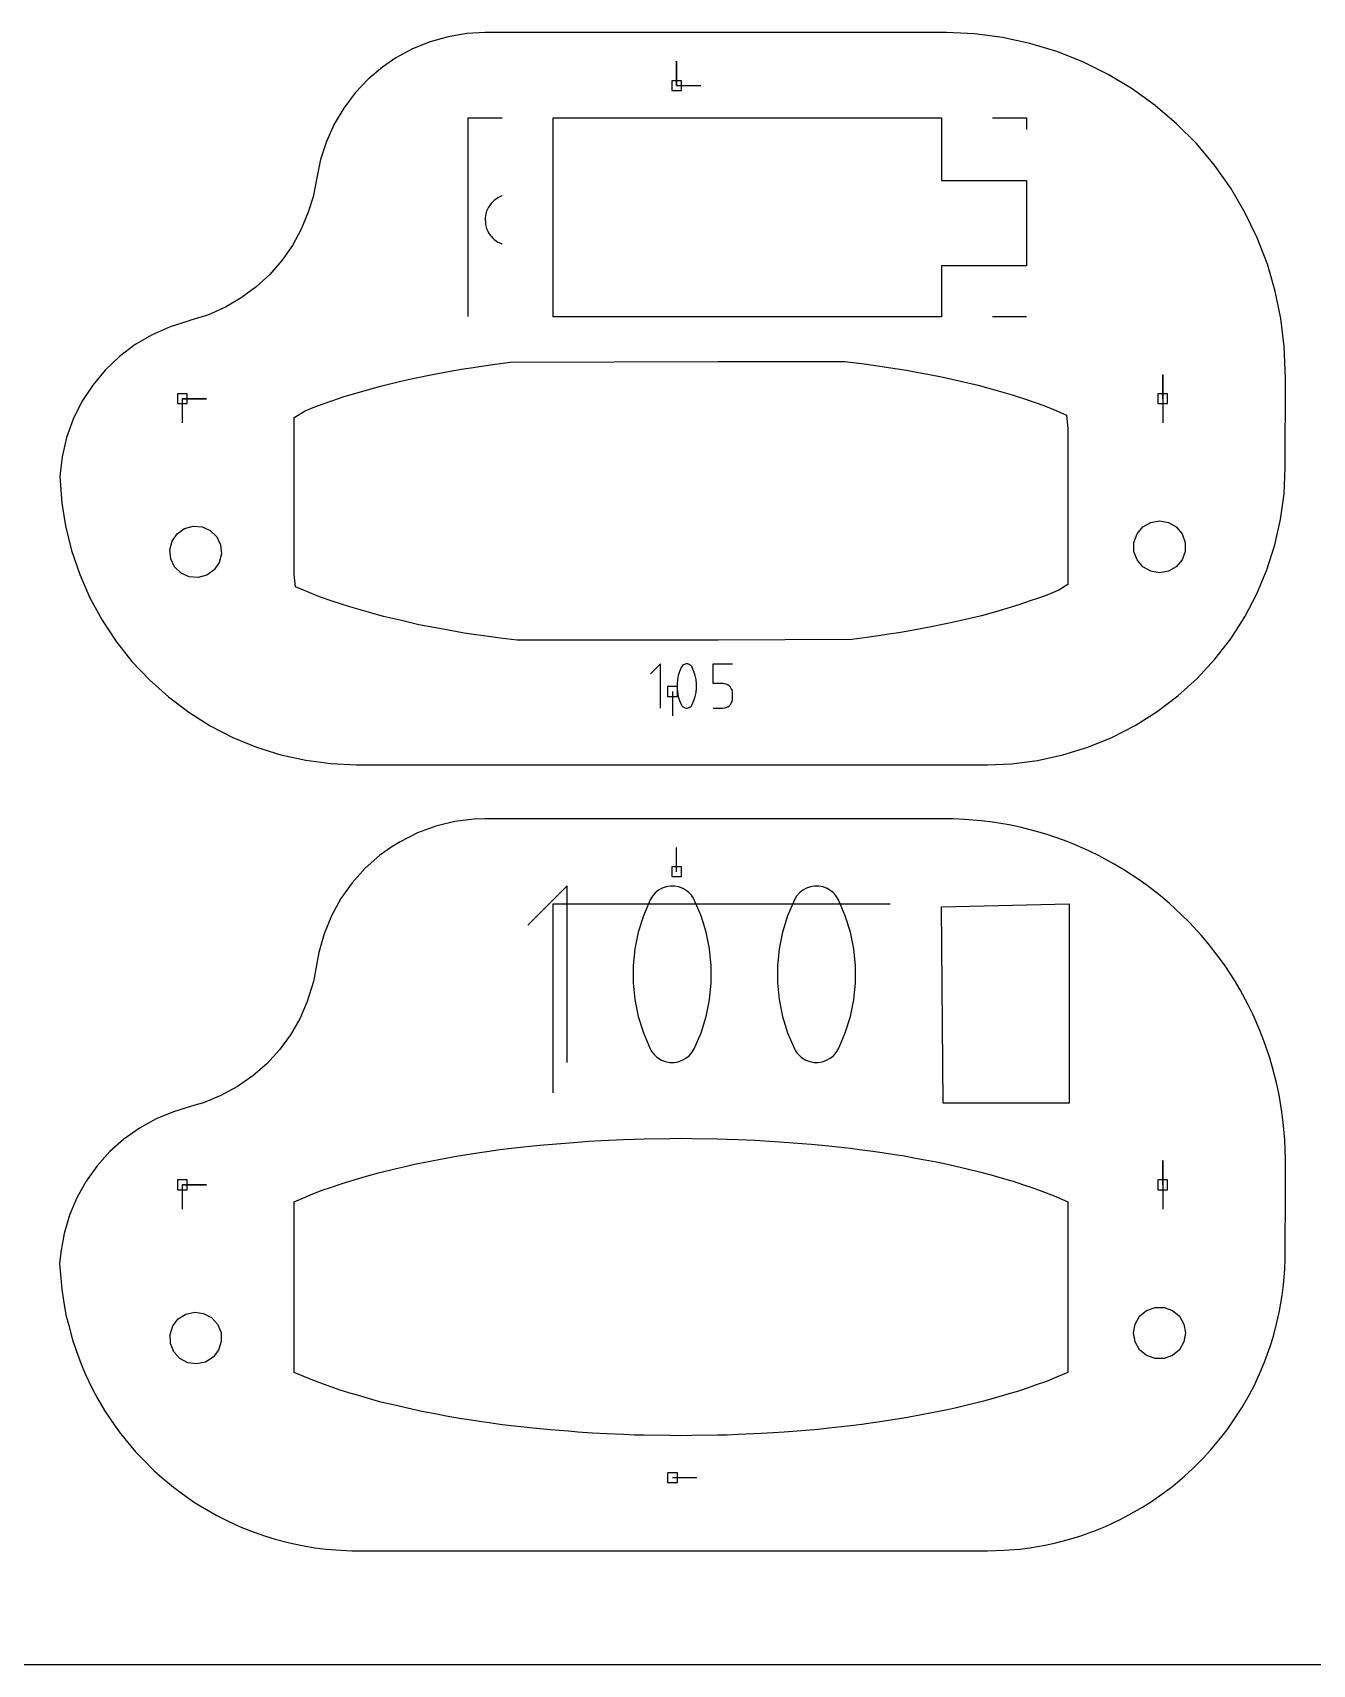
# Model space of a CAD drawing. Extents: x 0 to 400, y 0 to 400.
# Drawn here: x 80.2 to 155.4, y 0 to 95.8 of the extents above; entities that cross this region are included whole.
import ezdxf

# ---------------------------------------------------------------- set-up
doc = ezdxf.new("R2010")
doc.units = 0

msp = doc.modelspace()

# ---------------------------------------------------------------- linework, layer by layer
at = {"layer": 'annotation', "color": 1}
for p, q in [((118.062524, 92.733128), (118.062524, 94.161878)), ((118.062524, 92.733128), (118.062524, 94.161878)), ((118.062524, 94.161878), (118.062524, 92.733128)), ((118.062524, 92.733128), (119.491274, 92.733128)), ((105.8183, 86.663968), (105.81832, 90.842447)), ((105.81832, 90.842447), (107.604144, 90.842523)), ((107.604144, 90.842523), (107.818366, 90.842522)), ((136.618362, 90.84254), (136.832603, 90.842542)), ((136.832603, 90.842542), (138.61837, 90.842502)), ((138.61837, 90.842502), (138.618401, 90.152607)), ((105.818393, 79.163371), (105.8183, 86.663968)), ((106.908826, 85.355534), (106.865319, 85.193179)), ((106.94829, 85.440166), (106.908826, 85.355534)), ((107.019324, 85.592504), (106.94829, 85.440166)), ((107.072887, 85.668997), (107.019324, 85.592504)), ((107.169299, 85.806687), (107.072887, 85.668997)), ((107.235327, 85.872715), (107.169299, 85.806687)), ((107.354185, 85.991574), (107.235327, 85.872715)), ((107.430676, 86.045132), (107.354185, 85.991574)), ((107.568362, 86.141545), (107.430676, 86.045132)), ((107.652993, 86.181005), (107.568362, 86.141545)), ((107.805335, 86.252043), (107.652993, 86.181005)), ((107.818366, 86.255535), (107.805335, 86.252043)), ((106.826504, 84.935532), (106.818363, 84.842503)), ((106.818363, 84.842503), (106.833011, 84.675057)), ((106.84115, 85.102977), (106.826504, 84.935532)), ((106.833011, 84.675057), (106.841152, 84.582034)), ((106.865319, 85.193179), (106.84115, 85.102977)), ((106.841152, 84.582034), (106.884657, 84.419675)), ((106.884657, 84.419675), (106.908828, 84.329473)), ((106.908828, 84.329473), (106.979863, 84.177134)), ((106.979863, 84.177134), (107.019326, 84.092507)), ((107.019326, 84.092507), (107.115733, 83.954816)), ((107.115733, 83.954816), (107.169294, 83.878325)), ((107.169294, 83.878325), (107.28815, 83.759468)), ((107.28815, 83.759468), (107.354186, 83.693436)), ((107.354186, 83.693436), (107.491872, 83.597024)), ((107.491872, 83.597024), (107.568366, 83.543467)), ((107.568366, 83.543467), (107.720702, 83.472429)), ((107.720702, 83.472429), (107.805334, 83.432964)), ((107.805334, 83.432964), (107.818366, 83.429472)), ((136.832573, 79.142435), (136.618362, 79.142437)), ((138.618354, 79.142446), (136.832573, 79.142435)), ((138.618354, 79.142503), (138.618354, 79.142446)), ((146.619572, 74.342502), (146.619572, 75.771252)), ((146.619572, 74.342502), (146.619572, 75.771252)), ((146.619572, 75.771252), (146.619572, 74.342502)), ((89.029226, 74.342502), (90.457976, 74.342502)), ((89.029226, 74.342502), (90.457976, 74.342502)), ((90.457976, 74.342502), (89.029226, 74.342502)), ((89.029226, 74.342502), (89.029226, 72.913752)), ((146.619572, 74.342502), (146.619572, 72.913752)), ((117.116695, 58.764556), (116.540499, 58.188197)), ((117.116695, 56.172731), (117.116695, 58.764556)), ((118.337125, 58.559325), (118.237773, 58.325687)), ((118.370582, 58.614963), (118.337125, 58.559325)), ((118.337125, 58.559325), (118.337125, 58.559325)), ((118.412279, 58.662376), (118.370582, 58.614963)), ((118.460834, 58.701106), (118.412279, 58.662376)), ((118.514868, 58.730694), (118.460834, 58.701106)), ((118.572999, 58.75068), (118.514868, 58.730694)), ((118.633847, 58.760607), (118.572999, 58.75068)), ((118.696031, 58.760015), (118.633847, 58.760607)), ((118.758171, 58.748445), (118.696031, 58.760015)), ((118.818887, 58.725438), (118.758171, 58.748445)), ((118.84213, 58.713224), (118.818887, 58.725438)), ((118.818887, 58.725438), (118.818887, 58.725438)), ((118.864433, 58.699195), (118.84213, 58.713224)), ((118.88569, 58.683462), (118.864433, 58.699195)), ((118.90579, 58.666135), (118.88569, 58.683462)), ((118.924626, 58.647326), (118.90579, 58.666135)), ((118.94209, 58.627145), (118.924626, 58.647326)), ((118.958073, 58.605705), (118.94209, 58.627145)), ((118.972467, 58.583115), (118.958073, 58.605705)), ((118.985163, 58.559487), (118.972467, 58.583115)), ((119.084997, 58.325368), (118.985163, 58.559487)), ((118.985163, 58.559487), (118.985163, 58.559487)), ((120.206487, 57.610376), (120.206487, 58.764556)), ((120.206487, 58.764556), (121.357578, 58.764556)), ((118.113582, 57.84), (118.088744, 57.591785)), ((118.088744, 57.591785), (118.088744, 57.342546)), ((118.163258, 58.085273), (118.113582, 57.84)), ((118.237773, 58.325687), (118.163258, 58.085273)), ((119.159872, 58.084592), (119.084997, 58.325368)), ((119.20979, 57.839079), (119.159872, 58.084592)), ((119.234748, 57.590744), (119.20979, 57.839079)), ((119.234748, 57.341504), (119.234748, 57.590744)), ((120.782032, 57.610376), (120.206487, 57.610376)), ((120.885374, 57.601139), (120.782032, 57.610376)), ((120.982686, 57.574497), (120.885374, 57.601139)), ((121.072331, 57.532057), (120.982686, 57.574497)), ((121.152673, 57.475427), (121.072331, 57.532057)), ((117.824399, 57.142502), (117.824399, 55.713752)), ((118.088744, 57.342546), (118.113582, 57.094199)), ((118.113582, 57.094199), (118.163258, 56.848661)), ((118.163258, 56.848661), (118.237773, 56.60785)), ((118.237773, 56.60785), (118.337125, 56.373682)), ((118.985163, 56.373844), (119.084997, 56.607531)), ((119.084997, 56.607531), (119.159872, 56.847981)), ((119.159872, 56.847981), (119.20979, 57.093278)), ((119.20979, 57.093278), (119.234748, 57.341504)), ((121.222076, 57.406212), (121.152673, 57.475427)), ((121.278904, 57.32602), (121.222076, 57.406212)), ((121.278868, 56.458171), (121.321502, 56.547929)), ((121.321521, 57.236456), (121.278904, 57.32602)), ((121.321502, 56.547929), (121.348286, 56.645391)), ((121.348291, 57.139129), (121.321521, 57.236456)), ((121.348286, 56.645391), (121.357578, 56.748927)), ((121.357578, 57.035643), (121.348291, 57.139129)), ((121.357578, 56.748927), (121.357578, 57.035643)), ((121.357578, 57.035643), (121.357578, 57.035643)), ((118.337125, 56.373682), (118.337125, 56.373682)), ((118.337125, 56.373682), (118.349775, 56.350101)), ((118.349775, 56.350101), (118.364062, 56.327624)), ((118.364062, 56.327624), (118.379927, 56.306319)), ((118.379927, 56.306319), (118.397308, 56.286254)), ((118.397308, 56.286254), (118.416147, 56.267497)), ((118.416147, 56.267497), (118.436381, 56.250117)), ((118.436381, 56.250117), (118.457953, 56.234182)), ((118.457953, 56.234182), (118.4808, 56.219759)), ((118.4808, 56.219759), (118.504864, 56.206918)), ((118.504864, 56.206918), (118.504864, 56.206918)), ((118.504864, 56.206918), (118.565101, 56.1844)), ((118.565101, 56.1844), (118.62688, 56.173212)), ((118.62688, 56.173212), (118.688802, 56.1729)), ((118.688802, 56.1729), (118.749473, 56.183005)), ((118.749473, 56.183005), (118.807495, 56.203073)), ((118.807495, 56.203073), (118.861471, 56.232647)), ((118.861471, 56.232647), (118.910006, 56.271271)), ((118.910006, 56.271271), (118.951702, 56.318489)), ((118.951702, 56.318489), (118.985163, 56.373844)), ((118.985163, 56.373844), (118.985163, 56.373844)), ((120.206487, 56.172731), (120.782032, 56.172731)), ((120.782032, 56.172731), (120.885332, 56.182019)), ((120.782032, 56.172731), (120.782032, 56.172731)), ((120.885332, 56.182019), (120.98262, 56.208795)), ((120.98262, 56.208795), (121.072258, 56.251429)), ((121.072258, 56.251429), (121.152606, 56.308291)), ((121.152606, 56.308291), (121.222022, 56.377748)), ((121.222022, 56.377748), (121.278868, 56.458171)), ((118.062524, 46.558126), (118.062524, 47.986876)), ((111.628984, 45.725313), (109.324201, 43.41988)), ((111.628984, 35.358015), (111.628984, 45.725313)), ((116.644534, 45.126941), (116.510705, 44.90439)), ((116.811321, 45.316594), (116.644534, 45.126941)), ((117.005542, 45.471514), (116.811321, 45.316594)), ((117.221675, 45.589865), (117.005542, 45.471514)), ((117.454199, 45.669811), (117.221675, 45.589865)), ((117.697591, 45.709517), (117.454199, 45.669811)), ((117.946328, 45.707149), (117.697591, 45.709517)), ((118.194889, 45.660869), (117.946328, 45.707149)), ((118.437751, 45.568844), (118.194889, 45.660869)), ((118.530722, 45.519988), (118.437751, 45.568844)), ((118.437751, 45.568844), (118.437751, 45.568844)), ((118.619938, 45.463871), (118.530722, 45.519988)), ((118.704963, 45.400937), (118.619938, 45.463871)), ((118.785365, 45.331629), (118.704963, 45.400937)), ((118.86071, 45.256393), (118.785365, 45.331629)), ((118.930565, 45.175671), (118.86071, 45.256393)), ((118.994496, 45.08991), (118.930565, 45.175671)), ((119.052071, 44.999551), (118.994496, 45.08991)), ((125.11629, 45.126941), (124.98246, 44.90439)), ((125.283076, 45.316594), (125.11629, 45.126941)), ((125.477297, 45.471514), (125.283076, 45.316594)), ((125.693431, 45.589865), (125.477297, 45.471514)), ((125.925954, 45.669811), (125.693431, 45.589865)), ((126.169346, 45.709517), (125.925954, 45.669811)), ((126.418083, 45.707149), (126.169346, 45.709517)), ((126.666644, 45.660869), (126.418083, 45.707149)), ((126.909506, 45.568844), (126.666644, 45.660869)), ((127.002478, 45.519988), (126.909506, 45.568844)), ((126.909506, 45.568844), (126.909506, 45.568844)), ((127.091693, 45.463871), (127.002478, 45.519988)), ((127.176718, 45.400937), (127.091693, 45.463871)), ((127.25712, 45.331629), (127.176718, 45.400937)), ((127.332465, 45.256393), (127.25712, 45.331629)), ((127.40232, 45.175671), (127.332465, 45.256393)), ((127.466252, 45.08991), (127.40232, 45.175671)), ((127.523826, 44.999551), (127.466252, 45.08991)), ((110.818342, 34.223689), (110.818354, 44.667448)), ((110.818354, 44.667448), (114.143417, 44.667485)), ((114.143417, 44.667485), (130.618362, 44.667478)), ((116.510705, 44.90439), (116.113295, 43.969837)), ((116.510705, 44.90439), (116.510705, 44.90439)), ((119.102855, 44.90504), (119.052071, 44.999551)), ((119.502192, 43.968561), (119.102855, 44.90504)), ((119.102855, 44.90504), (119.102855, 44.90504)), ((124.98246, 44.90439), (124.58505, 43.969837)), ((124.98246, 44.90439), (124.98246, 44.90439)), ((127.57461, 44.90504), (127.523826, 44.999551)), ((127.973947, 43.968561), (127.57461, 44.90504)), ((127.57461, 44.90504), (127.57461, 44.90504)), ((116.113295, 43.969837), (115.815237, 43.008181)), ((119.801694, 43.00546), (119.502192, 43.968561)), ((124.58505, 43.969837), (124.286992, 43.008181)), ((128.27345, 43.00546), (127.973947, 43.968561)), ((115.815237, 43.008181), (115.616531, 42.027089)), ((120.001363, 42.023405), (119.801694, 43.00546)), ((124.286992, 43.008181), (124.088287, 42.027089)), ((128.473118, 42.023405), (128.27345, 43.00546)), ((115.616531, 42.027089), (115.517179, 41.034231)), ((120.101197, 41.030065), (120.001363, 42.023405)), ((124.088287, 42.027089), (123.988934, 41.034231)), ((128.572952, 41.030065), (128.473118, 42.023405)), ((115.517179, 41.034231), (115.517179, 40.037274)), ((120.101197, 40.033108), (120.101197, 41.030065)), ((123.988934, 41.034231), (123.988934, 40.037274)), ((128.572952, 40.033108), (128.572952, 41.030065)), ((115.517179, 40.037274), (115.616531, 39.043886)), ((120.001363, 39.040202), (120.101197, 40.033108)), ((123.988934, 40.037274), (124.088287, 39.043886)), ((128.473118, 39.040202), (128.572952, 40.033108)), ((115.616531, 39.043886), (115.815237, 38.061735)), ((119.801694, 38.059014), (120.001363, 39.040202)), ((124.088287, 39.043886), (124.286992, 38.061735)), ((128.27345, 38.059014), (128.473118, 39.040202)), ((115.815237, 38.061735), (116.113295, 37.09849)), ((119.502192, 37.097213), (119.801694, 38.059014)), ((124.286992, 38.061735), (124.58505, 37.09849)), ((127.973947, 37.097213), (128.27345, 38.059014)), ((116.113295, 37.09849), (116.510705, 36.161817)), ((119.102855, 36.162467), (119.502192, 37.097213)), ((124.58505, 37.09849), (124.98246, 36.161817)), ((127.57461, 36.162467), (127.973947, 37.097213)), ((116.510705, 36.161817), (116.510705, 36.161817)), ((116.510705, 36.161817), (116.561304, 36.067495)), ((116.561304, 36.067495), (116.618453, 35.977587)), ((116.618453, 35.977587), (116.681911, 35.892366)), ((116.681911, 35.892366), (116.751437, 35.812106)), ((116.751437, 35.812106), (116.826791, 35.737079)), ((116.826791, 35.737079), (116.90773, 35.667558)), ((116.90773, 35.667558), (116.994016, 35.603817)), ((116.994016, 35.603817), (117.085406, 35.546127)), ((117.085406, 35.546127), (117.18166, 35.494763)), ((117.18166, 35.494763), (117.18166, 35.494763)), ((117.18166, 35.494763), (117.422609, 35.40469)), ((118.160097, 35.399111), (118.392184, 35.479383)), ((118.392184, 35.479383), (118.60809, 35.597679)), ((118.60809, 35.597679), (118.802229, 35.752175)), ((118.802229, 35.752175), (118.969012, 35.941046)), ((118.969012, 35.941046), (119.102855, 36.162467)), ((119.102855, 36.162467), (119.102855, 36.162467)), ((124.98246, 36.161817), (124.98246, 36.161817)), ((124.98246, 36.161817), (125.03306, 36.067495)), ((125.03306, 36.067495), (125.090209, 35.977587)), ((125.090209, 35.977587), (125.153667, 35.892366)), ((125.153667, 35.892366), (125.223193, 35.812106)), ((125.223193, 35.812106), (125.298546, 35.737079)), ((125.298546, 35.737079), (125.379486, 35.667558)), ((125.379486, 35.667558), (125.465771, 35.603817)), ((125.465771, 35.603817), (125.557161, 35.546127)), ((125.557161, 35.546127), (125.653416, 35.494763)), ((125.653416, 35.494763), (125.653416, 35.494763)), ((125.653416, 35.494763), (125.894365, 35.40469)), ((126.631852, 35.399111), (126.863939, 35.479383)), ((126.863939, 35.479383), (127.079846, 35.597679)), ((127.079846, 35.597679), (127.273984, 35.752175)), ((127.273984, 35.752175), (127.440767, 35.941046)), ((127.440767, 35.941046), (127.57461, 36.162467)), ((127.57461, 36.162467), (127.57461, 36.162467)), ((117.422609, 35.40469), (117.669723, 35.35994)), ((117.669723, 35.35994), (117.917414, 35.358689)), ((117.917414, 35.358689), (118.160097, 35.399111)), ((125.894365, 35.40469), (126.141478, 35.35994)), ((126.141478, 35.35994), (126.389169, 35.358689)), ((126.389169, 35.358689), (126.631852, 35.399111)), ((110.81839, 33.576314), (110.818342, 34.223689)), ((146.619572, 28.167501), (146.619572, 29.596251)), ((146.619572, 28.167501), (146.619572, 29.596251)), ((146.619572, 29.596251), (146.619572, 28.167501)), ((89.029226, 28.167501), (90.457976, 28.167501)), ((89.029226, 28.167501), (90.457976, 28.167501)), ((90.457976, 28.167501), (89.029226, 28.167501)), ((89.029226, 28.167501), (89.029226, 26.738751)), ((146.619572, 28.167501), (146.619572, 26.738751)), ((117.824399, 10.9675), (119.253149, 10.9675))]:
    msp.add_line(p, q, dxfattribs=at)
at = {"layer": 'boundary', "color": 5}
for p, q in [((106.818364, 95.842503), (105.749197, 95.784885)), ((107.648435, 95.842503), (106.818364, 95.842503)), ((133.9079, 95.840652), (107.648435, 95.842503)), ((102.559242, 94.890139), (101.583658, 94.362938)), ((103.587209, 95.306036), (102.559242, 94.890139)), ((104.654909, 95.605512), (103.587209, 95.306036)), ((105.749197, 95.784885), (104.654909, 95.605512)), ((135.559029, 95.764955), (133.9079, 95.840652)), ((137.198267, 95.553167), (135.559029, 95.764955)), ((138.814418, 95.206736), (137.198267, 95.553167)), ((140.396438, 94.728028), (138.814418, 95.206736)), ((101.583658, 94.362938), (100.7977, 93.818613)), ((141.933525, 94.120309), (140.396438, 94.728028)), ((143.415177, 93.387734), (141.933525, 94.120309)), ((99.951103, 93.103518), (99.188861, 92.298998)), ((100.7977, 93.818613), (99.951103, 93.103518)), ((144.831272, 92.535312), (143.415177, 93.387734)), ((99.188861, 92.298998), (98.520366, 91.414932)), ((146.172138, 91.56886), (144.831272, 92.535312)), ((98.520366, 91.414932), (97.953864, 90.46221)), ((147.428613, 90.494978), (146.172138, 91.56886)), ((97.953864, 90.46221), (97.496345, 89.452538)), ((148.59212, 89.321006), (147.428613, 90.494978)), ((97.496345, 89.452538), (97.15345, 88.398345)), ((149.654701, 88.054974), (148.59212, 89.321006)), ((97.15345, 88.398345), (96.929416, 87.312603)), ((96.929416, 87.312603), (96.711477, 86.188682)), ((150.609112, 86.705498), (149.654701, 88.054974)), ((151.448822, 85.281827), (150.609112, 86.705498)), ((96.711477, 86.188682), (96.434443, 85.289084)), ((96.434443, 85.289084), (96.019518, 84.289097)), ((152.168101, 83.793673), (151.448822, 85.281827)), ((96.019518, 84.289097), (95.49883, 83.339841)), ((152.76203, 82.251206), (152.168101, 83.793673)), ((94.878484, 82.452468), (94.165756, 81.637394)), ((95.49883, 83.339841), (94.878484, 82.452468)), ((94.165756, 81.637394), (93.369008, 80.904194)), ((153.226552, 80.664961), (152.76203, 82.251206)), ((93.369008, 80.904194), (92.497596, 80.261478)), ((153.558499, 79.045774), (153.226552, 80.664961)), ((91.561738, 79.716797), (90.572428, 79.276551)), ((92.497596, 80.261478), (91.561738, 79.716797)), ((89.375244, 78.896495), (88.312992, 78.567277)), ((89.541267, 78.945914), (89.375244, 78.896495)), ((90.572428, 79.276551), (89.541267, 78.945914)), ((153.7556, 77.404706), (153.558499, 79.045774)), ((87.257709, 78.101181), (86.263155, 77.516618)), ((88.312992, 78.567277), (87.257709, 78.101181)), ((85.342581, 76.821376), (84.508244, 76.02472)), ((86.263155, 77.516618), (85.342581, 76.821376)), ((153.818365, 75.554197), (153.7556, 77.404706)), ((84.508244, 76.02472), (83.771255, 75.137264)), ((83.771255, 75.137264), (83.141428, 74.170833)), ((153.817355, 70.28163), (153.818365, 75.554197)), ((83.141428, 74.170833), (82.627151, 73.138305)), ((82.627151, 73.138305), (82.235266, 72.053438)), ((82.235266, 72.053438), (81.970978, 70.930684)), ((81.970978, 70.930684), (81.837811, 69.785004)), ((153.745187, 68.754485), (153.817355, 70.28163)), ((81.837811, 69.785004), (81.949157, 68.206967)), ((81.949157, 68.206967), (82.169586, 66.882645)), ((153.539997, 67.239474), (153.745187, 68.754485)), ((153.203353, 65.748163), (153.539997, 67.239474)), ((82.169586, 66.882645), (82.527177, 65.43134)), ((82.527177, 65.43134), (83.007708, 64.014746)), ((152.737829, 64.291932), (153.203353, 65.748163)), ((152.146973, 62.8819), (152.737829, 64.291932)), ((83.007708, 64.014746), (83.607528, 62.644352)), ((83.607528, 62.644352), (84.322255, 61.330187)), ((151.435306, 61.528829), (152.146973, 62.8819)), ((150.608246, 60.243047), (151.435306, 61.528829)), ((84.322255, 61.330187), (85.146656, 60.081863)), ((85.146656, 60.081863), (86.074721, 58.908511)), ((149.672123, 59.03437), (150.608246, 60.243047)), ((86.074721, 58.908511), (87.099655, 57.81872)), ((148.634078, 57.91202), (149.672123, 59.03437)), ((87.099655, 57.81872), (88.213979, 56.820464)), ((147.502035, 56.884567), (148.634078, 57.91202)), ((88.213979, 56.820464), (89.409534, 55.921045)), ((146.284632, 55.95985), (147.502035, 56.884567)), ((89.409534, 55.921045), (90.677584, 55.127044)), ((144.991173, 55.144928), (146.284632, 55.95985)), ((90.677584, 55.127044), (92.008858, 54.444278)), ((143.631531, 54.446021), (144.991173, 55.144928)), ((92.008858, 54.444278), (93.393615, 53.877738)), ((93.393615, 53.877738), (94.821733, 53.431574)), ((140.755622, 53.41666), (142.216074, 53.868463)), ((142.216074, 53.868463), (143.631531, 54.446021)), ((94.821733, 53.431574), (96.28277, 53.109052)), ((96.28277, 53.109052), (97.766036, 52.912535)), ((97.766036, 52.912535), (99.260686, 52.843459)), ((99.260686, 52.843459), (99.973607, 52.842502)), ((99.973607, 52.842502), (135.034088, 52.842502)), ((135.034088, 52.842502), (136.318364, 52.842502)), ((136.318364, 52.842502), (137.74456, 52.903125)), ((137.74456, 52.903125), (139.261312, 53.094059)), ((139.261312, 53.094059), (140.755622, 53.41666)), ((103.924419, 49.229566), (102.849298, 48.834279)), ((105.03787, 49.499136), (103.924419, 49.229566)), ((106.174991, 49.63941), (105.03787, 49.499136)), ((106.818364, 49.667502), (106.174991, 49.63941)), ((111.479529, 49.667502), (106.818364, 49.667502)), ((134.32115, 49.657109), (111.479529, 49.667502)), ((134.968022, 49.630354), (134.32115, 49.657109)), ((135.970163, 49.547314), (134.968022, 49.630354)), ((136.612616, 49.467233), (135.970163, 49.547314)), ((137.604473, 49.301721), (136.612616, 49.467233)), ((138.238119, 49.16886), (137.604473, 49.301721)), ((139.212925, 48.922007), (138.238119, 49.16886)), ((139.833434, 48.737274), (139.212925, 48.922007)), ((101.336219, 48.017381), (100.633031, 47.525003)), ((101.826657, 48.318512), (101.336219, 48.017381)), ((102.849298, 48.834279), (101.826657, 48.318512)), ((140.784523, 48.410764), (139.833434, 48.737274)), ((141.387659, 48.175419), (140.784523, 48.410764)), ((142.308536, 47.771484), (141.387659, 48.175419)), ((100.633031, 47.525003), (99.774309, 46.765193)), ((142.890176, 47.487136), (142.308536, 47.771484)), ((143.774553, 47.008535), (142.890176, 47.487136)), ((144.330725, 46.67713), (143.774553, 47.008535)), ((99.774309, 46.765193), (99.008278, 45.91204)), ((145.172559, 46.127132), (144.330725, 46.67713)), ((145.699465, 45.750929), (145.172559, 46.127132)), ((99.008278, 45.91204), (98.345024, 44.976783)), ((146.493002, 45.133294), (145.699465, 45.750929)), ((146.98704, 44.714864), (146.493002, 45.133294)), ((98.345024, 44.976783), (97.793276, 43.971749)), ((147.726866, 44.033805), (146.98704, 44.714864)), ((97.793276, 43.971749), (97.360292, 42.910167)), ((148.184665, 43.576007), (147.726866, 44.033805)), ((148.865723, 42.836182), (148.184665, 43.576007)), ((97.360292, 42.910167), (97.051763, 41.806035)), ((149.284154, 42.342144), (148.865723, 42.836182)), ((149.901754, 41.548653), (149.284154, 42.342144)), ((96.955557, 41.288651), (96.729452, 40.10558)), ((97.051763, 41.806035), (96.955557, 41.288651)), ((150.277955, 41.021747), (149.901754, 41.548653)), ((150.827988, 40.179866), (150.277955, 41.021747)), ((96.729452, 40.10558), (96.374992, 38.929783)), ((151.159395, 39.623694), (150.827988, 40.179866)), ((151.637995, 38.739316), (151.159395, 39.623694)), ((96.374992, 38.929783), (95.93383, 37.92479)), ((151.922344, 38.157675), (151.637995, 38.739316)), ((95.93383, 37.92479), (95.385184, 36.974202)), ((152.326278, 37.236797), (151.922344, 38.157675)), ((95.385184, 36.974202), (94.735669, 36.08947)), ((152.561622, 36.633663), (152.326278, 37.236797)), ((152.888131, 35.682572), (152.561622, 36.633663)), ((94.735669, 36.08947), (93.993104, 35.281255)), ((153.072864, 35.062063), (152.888131, 35.682572)), ((93.166434, 34.559291), (92.265623, 33.93228)), ((93.993104, 35.281255), (93.166434, 34.559291)), ((153.31972, 34.087258), (153.072864, 35.062063)), ((92.265623, 33.93228), (91.30153, 33.407772)), ((153.452581, 33.453613), (153.31972, 34.087258)), ((89.191942, 32.665182), (88.522891, 32.459647)), ((89.769592, 32.838191), (89.191942, 32.665182)), ((90.285765, 32.992086), (89.769592, 32.838191)), ((91.30153, 33.407772), (90.285765, 32.992086)), ((153.618093, 32.461753), (153.452581, 33.453613)), ((87.493017, 32.034908), (86.516769, 31.498092)), ((88.522891, 32.459647), (87.493017, 32.034908)), ((153.698174, 31.819301), (153.618093, 32.461753)), ((153.781212, 30.817161), (153.698174, 31.819301)), ((85.606297, 30.855858), (84.772942, 30.116182)), ((86.516769, 31.498092), (85.606297, 30.855858)), ((153.818365, 29.667502), (153.781212, 30.817161)), ((84.772942, 30.116182), (84.027083, 29.288256)), ((84.027083, 29.288256), (83.378009, 28.382368)), ((153.818365, 28.04855), (153.818365, 29.667502)), ((83.378009, 28.382368), (82.833818, 27.409781)), ((153.812692, 23.82567), (153.818365, 28.04855)), ((82.833818, 27.409781), (82.401284, 26.382589)), ((82.401284, 26.382589), (82.085806, 25.313567)), ((82.085806, 25.313567), (81.891316, 24.216014)), ((81.891316, 24.216014), (81.830433, 23.517841)), ((81.830433, 23.517841), (81.896658, 22.689014)), ((153.714799, 22.289669), (153.785303, 23.19836)), ((153.785303, 23.19836), (153.812692, 23.82567)), ((81.896658, 22.689014), (81.949157, 22.031965)), ((153.63284, 21.667133), (153.714799, 22.289669)), ((81.949157, 22.031965), (82.05738, 21.381768)), ((82.05738, 21.381768), (82.199235, 20.536394)), ((153.4823, 20.76823), (153.63284, 21.667133)), ((82.199235, 20.536394), (82.362397, 19.897765)), ((153.117002, 19.273125), (153.346396, 20.155207)), ((153.346396, 20.155207), (153.4823, 20.76823)), ((82.362397, 19.897765), (82.579753, 19.061991)), ((152.928187, 18.674279), (153.117002, 19.273125)), ((82.579753, 19.061991), (82.796673, 18.439565)), ((82.796673, 18.439565), (83.08704, 17.626271)), ((152.621733, 17.815923), (152.928187, 18.674279)), ((83.08704, 17.626271), (83.356143, 17.024563)), ((152.381442, 17.235812), (152.621733, 17.815923)), ((83.356143, 17.024563), (83.717253, 16.240114)), ((151.71039, 15.850939), (152.000323, 16.4079)), ((152.000323, 16.4079), (152.381442, 17.235812)), ((83.717253, 16.240114), (84.036587, 15.663489)), ((84.036587, 15.663489), (84.465611, 14.914026)), ((151.257592, 15.05995), (151.71039, 15.850939)), ((84.465611, 14.914026), (84.832853, 14.366668)), ((150.399283, 13.782503), (150.920215, 14.530378)), ((150.920215, 14.530378), (151.257592, 15.05995)), ((84.832853, 14.366668), (85.32644, 13.658054)), ((85.32644, 13.658054), (85.738933, 13.143934)), ((150.017038, 13.28435), (150.399283, 13.782503)), ((85.738933, 13.143934), (86.293215, 12.481716)), ((86.293215, 12.481716), (86.747961, 12.004565)), ((149.007838, 12.122499), (149.432046, 12.585441)), ((149.432046, 12.585441), (150.017038, 13.28435)), ((86.747961, 12.004565), (87.3586, 11.393927)), ((148.363366, 11.478028), (149.007838, 12.122499)), ((87.3586, 11.393927), (87.852305, 10.957207)), ((87.852305, 10.957207), (88.514522, 10.402925)), ((147.201514, 10.468827), (147.900424, 11.05382)), ((147.900424, 11.05382), (148.363366, 11.478028)), ((88.514522, 10.402925), (89.0436, 10.009803)), ((89.0436, 10.009803), (89.752215, 9.516217)), ((145.955483, 9.565648), (146.703359, 10.086581)), ((146.703359, 10.086581), (147.201514, 10.468827)), ((89.752215, 9.516217), (90.312828, 9.169545)), ((90.312828, 9.169545), (91.062291, 8.740519)), ((91.062291, 8.740519), (91.650374, 8.442815)), ((144.077964, 8.485541), (144.634923, 8.775476)), ((144.634923, 8.775476), (145.425911, 9.228273)), ((145.425911, 9.228273), (145.955483, 9.565648)), ((91.650374, 8.442815), (92.434823, 8.081705)), ((92.434823, 8.081705), (93.046106, 7.835125)), ((93.046106, 7.835125), (93.859399, 7.544759)), ((141.811585, 7.557678), (142.66994, 7.864133)), ((142.66994, 7.864133), (143.250053, 8.104423)), ((143.250053, 8.104423), (144.077964, 8.485541)), ((93.859399, 7.544759), (94.489448, 7.351095)), ((94.489448, 7.351095), (95.325223, 7.133743)), ((95.325223, 7.133743), (95.969469, 6.994399)), ((95.969469, 6.994399), (96.821181, 6.851764)), ((96.821181, 6.851764), (97.474947, 6.767752)), ((97.474947, 6.767752), (98.335933, 6.700949)), ((137.287505, 6.700563), (138.196195, 6.771068)), ((138.196195, 6.771068), (138.81873, 6.853025)), ((138.81873, 6.853025), (139.717634, 7.003563)), ((139.717634, 7.003563), (140.330659, 7.139468)), ((140.330659, 7.139468), (141.212739, 7.368862)), ((141.212739, 7.368862), (141.811585, 7.557678)), ((98.335933, 6.700949), (98.994478, 6.672875)), ((98.994478, 6.672875), (102.997801, 6.6675)), ((102.997801, 6.6675), (129.106668, 6.6675)), ((129.106668, 6.6675), (136.318364, 6.6675)), ((136.318364, 6.6675), (137.287505, 6.700563))]:
    msp.add_line(p, q, dxfattribs=at)
at = {"layer": 'frame', "color": 5}
msp.add_line((0, 0), (400, 0), dxfattribs=at)
at = {"layer": 'hole', "color": 5}
for p, q in [((118.348274, 93.018878), (117.776774, 93.018878)), ((117.776774, 93.018878), (117.776774, 92.447378)), ((118.348274, 92.447378), (118.348274, 93.018878)), ((117.776774, 92.447378), (118.348274, 92.447378)), ((110.818366, 89.012139), (110.818366, 90.842506)), ((110.818366, 90.842506), (124.339306, 90.842505)), ((124.339306, 90.842505), (133.618362, 90.842506)), ((133.618362, 90.842506), (133.618362, 89.340804)), ((133.618362, 89.340804), (133.618362, 87.152607)), ((110.818366, 79.142505), (110.818366, 89.012139)), ((133.618362, 87.152607), (135.653243, 87.152607)), ((135.653243, 87.152607), (138.618362, 87.152607)), ((138.618362, 87.152607), (138.618362, 85.113614)), ((138.618362, 85.113614), (138.618363, 82.142504)), ((136.583481, 82.142504), (133.618362, 82.142504)), ((133.618362, 82.142504), (133.618362, 80.921575)), ((138.618363, 82.142504), (136.583481, 82.142504)), ((133.618362, 80.921575), (133.618362, 79.142505)), ((124.339306, 79.142505), (110.818366, 79.142505)), ((133.618362, 79.142505), (124.339306, 79.142505)), ((102.56661, 75.52648), (103.823179, 75.777827)), ((103.823179, 75.777827), (104.349802, 75.877051)), ((104.349802, 75.877051), (104.979007, 75.995604)), ((104.979007, 75.995604), (105.556254, 76.091354)), ((105.556254, 76.091354), (106.11633, 76.174678)), ((106.11633, 76.174678), (106.736851, 76.266994)), ((106.736851, 76.266994), (107.410922, 76.367274)), ((107.410922, 76.367274), (108.3094, 76.478597)), ((108.3094, 76.478597), (120.505711, 76.524959)), ((120.505711, 76.524959), (127.921394, 76.524959)), ((127.921394, 76.524959), (128.944641, 76.409743)), ((128.944641, 76.409743), (129.891408, 76.269083)), ((129.891408, 76.269083), (130.506755, 76.177537)), ((130.506755, 76.177537), (131.044053, 76.097601)), ((131.044053, 76.097601), (131.559599, 76.015155)), ((131.559599, 76.015155), (132.280846, 75.879317)), ((132.280846, 75.879317), (132.81789, 75.778173)), ((132.81789, 75.778173), (133.713155, 75.60956)), ((98.472449, 74.442943), (99.632223, 74.786447)), ((99.632223, 74.786447), (100.676072, 75.083943)), ((100.676072, 75.083943), (101.874254, 75.364888)), ((101.874254, 75.364888), (102.56661, 75.52648)), ((133.713155, 75.60956), (134.745816, 75.370314)), ((134.745816, 75.370314), (135.783369, 75.128155)), ((135.783369, 75.128155), (136.540116, 74.920585)), ((136.540116, 74.920585), (137.774208, 74.568693)), ((89.314976, 74.628252), (88.743476, 74.628252)), ((88.743476, 74.628252), (88.743476, 74.056752)), ((88.743476, 74.056752), (89.314976, 74.056752)), ((89.314976, 74.056752), (89.314976, 74.628252)), ((96.240981, 73.621354), (96.825817, 73.8694)), ((96.825817, 73.8694), (97.315651, 74.04138)), ((97.315651, 74.04138), (97.808767, 74.212556)), ((97.808767, 74.212556), (98.472449, 74.442943)), ((137.774208, 74.568693), (138.606342, 74.291424)), ((138.606342, 74.291424), (139.133077, 74.108576)), ((139.133077, 74.108576), (139.625033, 73.937802)), ((139.625033, 73.937802), (140.401119, 73.621439)), ((146.905322, 74.628252), (146.333822, 74.628252)), ((146.333822, 74.628252), (146.333822, 74.056752)), ((146.333822, 74.056752), (146.905322, 74.056752)), ((146.905322, 74.056752), (146.905322, 74.628252)), ((95.598675, 73.240718), (96.240981, 73.621354)), ((95.598675, 72.57686), (95.598675, 73.240718)), ((140.401119, 73.621439), (140.969296, 73.380458)), ((140.969296, 73.380458), (141.043626, 72.576624)), ((95.598675, 71.840861), (95.598675, 72.57686)), ((141.043626, 72.576624), (141.043626, 71.903609)), ((141.043626, 71.903609), (141.043626, 68.510572)), ((95.598675, 70.674894), (95.598675, 71.840861)), ((95.598675, 70.078796), (95.598675, 70.674894)), ((95.598675, 69.474705), (95.598675, 70.078796)), ((95.598675, 68.796647), (95.598675, 69.474705)), ((95.598675, 68.096247), (95.598675, 68.796647)), ((95.598675, 67.40683), (95.598675, 68.096247)), ((141.043626, 68.510572), (141.043626, 67.990639)), ((95.598675, 66.772123), (95.598675, 67.40683)), ((141.043626, 67.990639), (141.043626, 64.800138)), ((145.909192, 67.071536), (146.430775, 67.163506)), ((146.430775, 67.163506), (146.952358, 67.071536)), ((88.433595, 65.967585), (88.730901, 66.403507)), ((88.730901, 66.403507), (89.159366, 66.711456)), ((89.159366, 66.711456), (89.667317, 66.854288)), ((89.667317, 66.854288), (90.193488, 66.814778)), ((90.193488, 66.814778), (90.674413, 66.59769)), ((90.674413, 66.59769), (91.052085, 66.229207)), ((91.052085, 66.229207), (91.280957, 65.753775)), ((95.598675, 66.251353), (95.598675, 66.772123)), ((95.598675, 65.700668), (95.598675, 66.251353)), ((144.928942, 65.903319), (145.11009, 66.401006)), ((145.11009, 66.401006), (145.450524, 66.806723)), ((145.450524, 66.806723), (145.909192, 67.071536)), ((146.952358, 67.071536), (147.411026, 66.806723)), ((147.411026, 66.806723), (147.751465, 66.401006)), ((147.751465, 66.401006), (147.932609, 65.903319)), ((88.303319, 65.456269), (88.433595, 65.967585)), ((88.355775, 64.931232), (88.303319, 65.456269)), ((91.333412, 65.228737), (91.203136, 64.717422)), ((91.280957, 65.753775), (91.333412, 65.228737)), ((95.598675, 64.796171), (95.598675, 65.700668)), ((144.928942, 65.373692), (144.928942, 65.903319)), ((145.11009, 64.876006), (144.928942, 65.373692)), ((147.932609, 65.373692), (147.751465, 64.876006)), ((147.932609, 65.903319), (147.932609, 65.373692)), ((88.584645, 64.4558), (88.355775, 64.931232)), ((88.962319, 64.087316), (88.584645, 64.4558)), ((90.90583, 64.2815), (90.477365, 63.973551)), ((91.203136, 64.717422), (90.90583, 64.2815)), ((95.598675, 64.025688), (95.598675, 64.796171)), ((141.043626, 64.800138), (141.043626, 64.097263)), ((145.450524, 64.470288), (145.11009, 64.876006)), ((145.909192, 64.205474), (145.450524, 64.470288)), ((147.411026, 64.470288), (146.952358, 64.205475)), ((147.751465, 64.876006), (147.411026, 64.470288)), ((89.443241, 63.870228), (88.962319, 64.087316)), ((89.969413, 63.830718), (89.443241, 63.870228)), ((90.477365, 63.973551), (89.969413, 63.830718)), ((95.688701, 63.288359), (95.598675, 64.025688)), ((96.240981, 63.054121), (95.688701, 63.288359)), ((141.043626, 63.434542), (140.51319, 63.101569)), ((141.043626, 64.097263), (141.043626, 63.434542)), ((146.430775, 64.113506), (145.909192, 64.205474)), ((146.952358, 64.205475), (146.430775, 64.113506)), ((97.092485, 62.711564), (96.240981, 63.054121)), ((97.896567, 62.432441), (97.092485, 62.711564)), ((98.376512, 62.265836), (97.896567, 62.432441)), ((138.833498, 62.462906), (138.171758, 62.233193)), ((139.326706, 62.634113), (138.833498, 62.462906)), ((139.816476, 62.806072), (139.326706, 62.634113)), ((140.51319, 63.101569), (139.816476, 62.806072)), ((98.868088, 62.10681), (98.376512, 62.265836)), ((100.104612, 61.754399), (98.868088, 62.10681)), ((100.859945, 61.547322), (100.104612, 61.754399)), ((101.898902, 61.304831), (100.859945, 61.547322)), ((135.967301, 61.591554), (134.769041, 61.310582)), ((137.010516, 61.889019), (135.967301, 61.591554)), ((138.171758, 62.233193), (137.010516, 61.889019)), ((102.929759, 61.065985), (101.898902, 61.304831)), ((103.815967, 60.899008), (102.929759, 61.065985)), ((104.356771, 60.79711), (103.815967, 60.899008)), ((105.083549, 60.660171), (104.356771, 60.79711)), ((105.591797, 60.578832), (105.083549, 60.660171)), ((106.128811, 60.49894), (105.591797, 60.578832)), ((106.737796, 60.408341), (106.128811, 60.49894)), ((107.697447, 60.265755), (106.737796, 60.408341)), ((129.918684, 60.410451), (129.238086, 60.309196)), ((130.532502, 60.501768), (129.918684, 60.410451)), ((131.092746, 60.585115), (130.532502, 60.501768)), ((131.673419, 60.681757), (131.092746, 60.585115)), ((132.297728, 60.799336), (131.673419, 60.681757)), ((132.828781, 60.899354), (132.297728, 60.799336)), ((134.078101, 61.149322), (132.828781, 60.899354)), ((134.769041, 61.310582), (134.078101, 61.149322)), ((108.707058, 60.152119), (107.697447, 60.265755)), ((120.512581, 60.152119), (108.707058, 60.152119)), ((128.351016, 60.19889), (120.512581, 60.152119)), ((129.238086, 60.309196), (128.351016, 60.19889)), ((118.110149, 57.428252), (117.538649, 57.428252)), ((117.538649, 57.428252), (117.538649, 56.856752)), ((117.538649, 56.856752), (118.110149, 56.856752)), ((118.110149, 56.856752), (118.110149, 57.428252)), ((118.348274, 46.843876), (117.776774, 46.843876)), ((117.776774, 46.843876), (117.776774, 46.272376)), ((117.776774, 46.272376), (118.348274, 46.272376)), ((118.348274, 46.272376), (118.348274, 46.843876)), ((133.618362, 44.502648), (141.118363, 44.667504)), ((133.724039, 32.967503), (133.618362, 44.502648)), ((141.118363, 44.667504), (141.118363, 34.506765)), ((141.118363, 34.506765), (141.118363, 32.967503)), ((141.118363, 32.967503), (133.724039, 32.967503)), ((111.51538, 30.621884), (112.269258, 30.681204)), ((112.269258, 30.681204), (112.903005, 30.731071)), ((112.903005, 30.731071), (113.625257, 30.764897)), ((113.625257, 30.764897), (114.956219, 30.827231)), ((114.956219, 30.827231), (115.598696, 30.85732)), ((115.598696, 30.85732), (116.167574, 30.866182)), ((116.167574, 30.866182), (117.673396, 30.889641)), ((117.673396, 30.889641), (118.321656, 30.899741)), ((118.321656, 30.899741), (118.969675, 30.889641)), ((118.969675, 30.889641), (120.474939, 30.866182)), ((120.474939, 30.866182), (121.043607, 30.85732)), ((121.043607, 30.85732), (121.686325, 30.827231)), ((121.686325, 30.827231), (122.652139, 30.782016)), ((122.652139, 30.782016), (123.541385, 30.740384)), ((123.541385, 30.740384), (124.374053, 30.681204)), ((124.374053, 30.681204), (124.919465, 30.638287)), ((104.192577, 29.672425), (105.228014, 29.867522)), ((105.228014, 29.867522), (105.890842, 29.966131)), ((105.890842, 29.966131), (106.505631, 30.057593)), ((106.505631, 30.057593), (107.048156, 30.138304)), ((107.048156, 30.138304), (107.692417, 30.234151)), ((107.692417, 30.234151), (108.369847, 30.310398)), ((108.369847, 30.310398), (108.903775, 30.370494)), ((108.903775, 30.370494), (109.629205, 30.452145)), ((109.629205, 30.452145), (110.258829, 30.523012)), ((110.258829, 30.523012), (111.51538, 30.621884)), ((124.919465, 30.638287), (125.963297, 30.556153)), ((125.963297, 30.556153), (127.013861, 30.452145)), ((127.013861, 30.452145), (127.533181, 30.39367)), ((127.533181, 30.39367), (128.27272, 30.310398)), ((128.27272, 30.310398), (128.81506, 30.249332)), ((128.81506, 30.249332), (129.594147, 30.138304)), ((129.594147, 30.138304), (130.136672, 30.057593)), ((130.136672, 30.057593), (130.75146, 29.966131)), ((130.75146, 29.966131), (131.332051, 29.879755)), ((131.332051, 29.879755), (132.104287, 29.737568)), ((132.104287, 29.737568), (132.663371, 29.632272)), ((99.993508, 28.714411), (100.560107, 28.875892)), ((100.560107, 28.875892), (101.592623, 29.124156)), ((101.592623, 29.124156), (102.132313, 29.250116)), ((102.132313, 29.250116), (102.670826, 29.375802)), ((102.670826, 29.375802), (103.586524, 29.558235)), ((103.586524, 29.558235), (104.192577, 29.672425)), ((132.663371, 29.632272), (133.531857, 29.468704)), ((133.531857, 29.468704), (134.138382, 29.337083)), ((134.138382, 29.337083), (135.050688, 29.124156)), ((135.050688, 29.124156), (135.942116, 28.916103)), ((135.942116, 28.916103), (136.471078, 28.76527)), ((136.471078, 28.76527), (137.32588, 28.52153)), ((89.314976, 28.453251), (88.743476, 28.453251)), ((88.743476, 28.453251), (88.743476, 27.881751)), ((88.743476, 27.881751), (89.314976, 27.881751)), ((89.314976, 27.881751), (89.314976, 28.453251)), ((96.709237, 27.644953), (97.24865, 27.843119)), ((97.24865, 27.843119), (97.742275, 28.014473)), ((97.742275, 28.014473), (98.432479, 28.254064)), ((98.432479, 28.254064), (99.316656, 28.52151)), ((99.316656, 28.52151), (99.993508, 28.714411)), ((137.32588, 28.52153), (137.831755, 28.377282)), ((137.831755, 28.377282), (138.442479, 28.173304)), ((138.442479, 28.173304), (138.980828, 27.986424)), ((138.980828, 27.986424), (139.514926, 27.801023)), ((139.514926, 27.801023), (140.244092, 27.513037)), ((146.905322, 28.453251), (146.333822, 28.453251)), ((146.333822, 28.453251), (146.333822, 27.881751)), ((146.333822, 27.881751), (146.905322, 27.881751)), ((146.905322, 27.881751), (146.905322, 28.453251)), ((95.598675, 27.173931), (96.104205, 27.388341)), ((95.598675, 26.213044), (95.598675, 27.173931)), ((96.104205, 27.388341), (96.709237, 27.644953)), ((140.244092, 27.513037), (141.043626, 27.173931)), ((141.043626, 27.173931), (141.043626, 26.566216)), ((95.598675, 25.70127), (95.598675, 26.213044)), ((141.043626, 26.566216), (141.043626, 25.854777)), ((95.598675, 25.00137), (95.598675, 25.70127)), ((95.598675, 24.482687), (95.598675, 25.00137)), ((141.043626, 25.854777), (141.043626, 24.962774)), ((141.043626, 24.962774), (141.043626, 23.242383)), ((95.598675, 23.904899), (95.598675, 24.482687)), ((95.598675, 23.289218), (95.598675, 23.904899)), ((95.598675, 21.07656), (95.598675, 23.289218)), ((141.043626, 23.242383), (141.043626, 20.322761)), ((88.474872, 19.881103), (88.799963, 20.297568)), ((88.799963, 20.297568), (89.247884, 20.577731)), ((89.247884, 20.577731), (89.764616, 20.687799)), ((89.764616, 20.687799), (90.287832, 20.614498)), ((90.287832, 20.614498), (90.75442, 20.366667)), ((90.75442, 20.366667), (91.108107, 19.974198)), ((95.598675, 20.528234), (95.598675, 21.07656)), ((95.598675, 19.926788), (95.598675, 20.528234)), ((141.043626, 20.322761), (141.043626, 18.625211)), ((144.997747, 19.985084), (145.26256, 20.443756)), ((145.26256, 20.443756), (145.668276, 20.784193)), ((145.668276, 20.784193), (146.165962, 20.965336)), ((146.165962, 20.965336), (146.695589, 20.965336)), ((146.695589, 20.965336), (147.193275, 20.784193)), ((147.193275, 20.784193), (147.598994, 20.443756)), ((147.598994, 20.443756), (147.863808, 19.985084)), ((88.31183, 19.378566), (88.474872, 19.881103)), ((88.330496, 18.850573), (88.31183, 19.378566)), ((91.108107, 19.974198), (91.306236, 19.484431)), ((91.306236, 19.484431), (91.324901, 18.956438)), ((95.598675, 19.331918), (95.598675, 19.926788)), ((95.598675, 18.819421), (95.598675, 19.331918)), ((144.905777, 19.463504), (144.997747, 19.985084)), ((144.997746, 18.941924), (144.905777, 19.463504)), ((147.863808, 19.985084), (147.955778, 19.463504)), ((147.955778, 19.463504), (147.863808, 18.941924)), ((88.528622, 18.360805), (88.330496, 18.850573)), ((88.882311, 17.968337), (88.528622, 18.360805)), ((91.161857, 18.453901), (90.836768, 18.037435)), ((91.324901, 18.956438), (91.161857, 18.453901)), ((95.598675, 18.268674), (95.598675, 18.819421)), ((95.598675, 17.662261), (95.598675, 18.268674)), ((141.043626, 18.625211), (141.043626, 18.110623)), ((145.26256, 18.483253), (144.997746, 18.941924)), ((145.668276, 18.142816), (145.26256, 18.483253)), ((147.598994, 18.483253), (147.193275, 18.142816)), ((147.863808, 18.941924), (147.598994, 18.483253)), ((89.348899, 17.720506), (88.882311, 17.968337)), ((89.872114, 17.647204), (89.348899, 17.720506)), ((90.388847, 17.757272), (89.872114, 17.647204)), ((90.836768, 18.037435), (90.388847, 17.757272)), ((95.598675, 17.15154), (95.598675, 17.662261)), ((141.043626, 18.110623), (141.043626, 17.15154)), ((146.165962, 17.961671), (145.668276, 18.142816)), ((146.695589, 17.961671), (146.165962, 17.961671)), ((147.193275, 18.142816), (146.695589, 17.961671)), ((96.39806, 16.812498), (95.598675, 17.15154)), ((97.119847, 16.527063), (96.39806, 16.812498)), ((97.815836, 16.285464), (97.119847, 16.527063)), ((139.191329, 16.412118), (138.707301, 16.244099)), ((139.791225, 16.620361), (139.191329, 16.412118)), ((140.383554, 16.871584), (139.791225, 16.620361)), ((141.043626, 17.15154), (140.383554, 16.871584)), ((98.308059, 16.114596), (97.815836, 16.285464)), ((98.810544, 15.948207), (98.308059, 16.114596)), ((99.316656, 15.803966), (98.810544, 15.948207)), ((100.172836, 15.559953), (99.316656, 15.803966)), ((100.701198, 15.409371), (100.172836, 15.559953)), ((101.592623, 15.201316), (100.701198, 15.409371)), ((136.083539, 15.449697), (135.050688, 15.201316)), ((136.64943, 15.611056), (136.083539, 15.449697)), ((137.32588, 15.803942), (136.64943, 15.611056)), ((138.211246, 16.071901), (137.32588, 15.803942)), ((138.707301, 16.244099), (138.211246, 16.071901)), ((102.505973, 14.988144), (101.592623, 15.201316)), ((103.109221, 14.85717), (102.505973, 14.988144)), ((103.975853, 14.69388), (103.109221, 14.85717)), ((104.538497, 14.587869), (103.975853, 14.69388)), ((105.308725, 14.445943), (104.538497, 14.587869)), ((105.88597, 14.360066), (105.308725, 14.445943)), ((131.414287, 14.457951), (130.756333, 14.360066)), ((132.457532, 14.654432), (131.414287, 14.457951)), ((133.06324, 14.768509), (132.457532, 14.654432)), ((133.973529, 14.949913), (133.06324, 14.768509)), ((134.510988, 15.075353), (133.973529, 14.949913)), ((135.050688, 15.201316), (134.510988, 15.075353)), ((106.497228, 14.269129), (105.88597, 14.360066)), ((107.048395, 14.187131), (106.497228, 14.269129)), ((107.823351, 14.076582), (107.048395, 14.187131)), ((108.358415, 14.016359), (107.823351, 14.076582)), ((109.104926, 13.932336), (108.358415, 14.016359)), ((109.629425, 13.873301), (109.104926, 13.932336)), ((110.663324, 13.770632), (109.629425, 13.873301)), ((111.716812, 13.687737), (110.663324, 13.770632)), ((112.269308, 13.644264), (111.716812, 13.687737)), ((113.097322, 13.5853), (112.269308, 13.644264)), ((113.978865, 13.544013), (113.097322, 13.5853)), ((114.956235, 13.498238), (113.978865, 13.544013)), ((115.598696, 13.468149), (114.956235, 13.498238)), ((116.167563, 13.459498), (115.598696, 13.468149)), ((117.673396, 13.436599), (116.167563, 13.459498)), ((118.321656, 13.426741), (117.673396, 13.436599)), ((118.969675, 13.436599), (118.321656, 13.426741)), ((120.47495, 13.459498), (118.969675, 13.436599)), ((121.043607, 13.468149), (120.47495, 13.459498)), ((121.686309, 13.498238), (121.043607, 13.468149)), ((123.034207, 13.561343), (121.686309, 13.498238)), ((123.740306, 13.594401), (123.034207, 13.561343)), ((124.374003, 13.644264), (123.740306, 13.594401)), ((125.137675, 13.704353), (124.374003, 13.644264)), ((126.384486, 13.802459), (125.137675, 13.704353)), ((127.01364, 13.873301), (126.384486, 13.802459)), ((127.745729, 13.955733), (127.01364, 13.873301)), ((128.284146, 14.016358), (127.745729, 13.955733)), ((128.949886, 14.09132), (128.284146, 14.016358)), ((129.593908, 14.187131), (128.949886, 14.09132)), ((130.145073, 14.269129), (129.593908, 14.187131)), ((130.756333, 14.360066), (130.145073, 14.269129)), ((118.110149, 11.25325), (117.538649, 11.25325)), ((117.538649, 11.25325), (117.538649, 10.68175)), ((117.538649, 10.68175), (118.110149, 10.68175)), ((118.110149, 10.68175), (118.110149, 11.25325))]:
    msp.add_line(p, q, dxfattribs=at)

doc.saveas('drawing.dxf')
